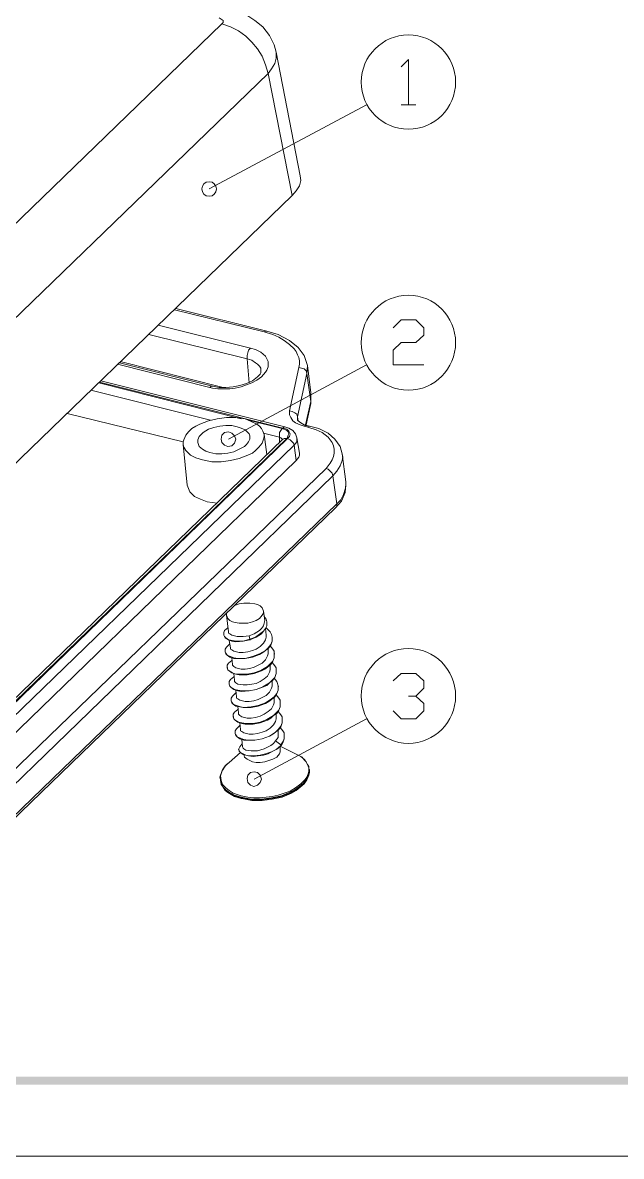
# Model space of a CAD drawing. Header units: millimetres. Extents: x 0 to 282, y 0 to 196.
# Drawn here: x 167.2 to 205.3, y 0 to 72.3 of the extents above; entities that cross this region are included whole.
import ezdxf

# ---------------------------------------------------------------- set-up
doc = ezdxf.new("R2010")
doc.units = ezdxf.units.MM

msp = doc.modelspace()

# ---------------------------------------------------------------- hatches: boundary and pattern name
h = msp.add_hatch(color=0)
h.dxf.hatch_style = 2
h.paths.add_polyline_path([(277.071561, 4.572), (276.563561, 5.08), (4.826, 4.572)])
h = msp.add_hatch(color=0)
h.dxf.hatch_style = 2
h.paths.add_polyline_path([(276.563561, 5.08), (4.826, 4.572), (4.826, 5.08)])

# ---------------------------------------------------------------- linework, layer by layer
at = {"color": 0, "lineweight": 0}
msp.add_lwpolyline([(0, 0), (281.643667, 0), (281.643667, 195.707), (0, 195.707)], close=True, dxfattribs=at)
for points in [[(179.874227, 72.220561), (179.958894, 72.305227), (179.958894, 72.389894), (179.958894, 72.432227), (179.831894, 72.516894), (179.704894, 72.601561)], [(183.345561, 70.400228), (183.218561, 70.865894), (182.922227, 71.458561), (182.498894, 72.008894), (181.990894, 72.432227), (181.398227, 72.813227), (180.805561, 72.982561)], [(157.014227, 50.080227), (179.874227, 72.220561)], [(179.874227, 72.220561), (180.424561, 72.008894), (180.932561, 71.754894), (181.398227, 71.416227), (181.779227, 71.035227), (182.160227, 70.611894), (182.456561, 70.146227), (182.668227, 69.595894), (182.837561, 69.045561)], [(182.837561, 69.045561), (183.049228, 69.341894), (183.260894, 69.680561), (183.345561, 70.019227), (183.345561, 70.188561), (183.345561, 70.400228)], [(183.345561, 70.400228), (184.869561, 62.526227)], [(159.935227, 46.905227), (182.837561, 69.045561)], [(182.837561, 69.045561), (184.361561, 61.256227)], [(184.361561, 61.256227), (184.615561, 61.552561), (184.827227, 61.891227), (184.911894, 62.229894), (184.869561, 62.526227)], [(161.035894, 38.692561), (184.361561, 61.256227)], [(182.583561, 52.577894), (176.868561, 53.974894)], [(182.752894, 52.620227), (176.953228, 54.059561)], [(175.810228, 53.001227), (181.694561, 51.519561)], [(175.217561, 52.408561), (181.482894, 50.842227)], [(182.583561, 52.577894), (182.668227, 52.620227), (182.752894, 52.620227)], [(182.710561, 52.535561), (182.583561, 52.577894)], [(184.784894, 50.291894), (184.827227, 50.503561), (184.827227, 50.715227), (184.784894, 50.926894), (184.700227, 51.096227), (184.615561, 51.307894), (184.488561, 51.477227), (184.192228, 51.773561), (183.853561, 52.027561), (183.514894, 52.239227), (183.133894, 52.408561), (182.710561, 52.535561)], [(185.335228, 50.418894), (185.123561, 51.053894), (184.742561, 51.561894), (184.192228, 52.027561), (183.472561, 52.408561), (182.752894, 52.620227)], [(181.694561, 51.519561), (182.033227, 51.434894), (182.371894, 51.265561), (182.668227, 51.011561), (182.752894, 50.842227), (182.837561, 50.672894), (182.837561, 50.503561), (182.837561, 50.334227), (182.752894, 50.122561), (182.668227, 49.995561), (182.414227, 49.699227), (182.117894, 49.487561), (181.779227, 49.318228), (181.440561, 49.191227), (181.101894, 49.064227), (180.720894, 48.979561), (180.382227, 48.937227), (180.001228, 48.937227), (179.620227, 48.937227), (179.281561, 48.979561)], [(181.694561, 51.519561), (181.567561, 51.392561), (181.525227, 51.223227), (181.482894, 51.053894), (181.482894, 50.842227)], [(179.958894, 49.021894), (173.397227, 50.672894)], [(181.482894, 50.842227), (181.779227, 50.757561), (182.033227, 50.588227), (182.160227, 50.503561), (182.287228, 50.376561), (182.371894, 50.249561), (182.371894, 50.080227)], [(181.482894, 50.842227), (181.609894, 49.318228)], [(179.112227, 49.021894), (173.227894, 50.503561)], [(179.281561, 49.106561), (173.354894, 50.588227)], [(179.281561, 49.106561), (179.704894, 49.021894), (180.128228, 49.021894), (180.593894, 49.064227), (181.017227, 49.148894), (181.440561, 49.275894), (181.821561, 49.445228), (182.160227, 49.699227), (182.329561, 49.868561), (182.371894, 49.953227), (182.371894, 50.080227)], [(184.192228, 47.540228), (184.784894, 50.291894)], [(184.700227, 47.159227), (185.292894, 49.910894)], [(184.784894, 50.291894), (184.954227, 50.249561), (185.123561, 50.207227), (185.250561, 50.080227), (185.292894, 49.910894)], [(185.292894, 49.910894), (185.335228, 50.418894)], [(185.292894, 49.910894), (185.546894, 48.132894)], [(185.335228, 50.418894), (185.546894, 48.683228)], [(172.042561, 49.318228), (181.101894, 47.032228)], [(183.768894, 46.439561), (172.084894, 49.360561)], [(183.895894, 46.524227), (172.169561, 49.445228)], [(171.534561, 48.852561), (179.154561, 46.947561)], [(179.112227, 49.021894), (179.196894, 49.106561), (179.281561, 49.106561)], [(179.112227, 49.021894), (179.281561, 48.979561)], [(185.546894, 48.005894), (185.546894, 48.344561), (185.546894, 48.683228)], [(185.546894, 48.683228), (185.546894, 48.132894)], [(185.546894, 48.132894), (185.208227, 46.651227)], [(185.546894, 48.005894), (185.250561, 46.651227)], [(185.546894, 48.005894), (185.546894, 48.132894)], [(177.418894, 45.550561), (170.010561, 47.370894)], [(181.355894, 47.032228), (180.763227, 47.116894), (180.170561, 47.116894), (179.577894, 47.032228), (179.027561, 46.905227), (178.477227, 46.693561), (178.223227, 46.566561), (177.969227, 46.397228), (177.757561, 46.185561), (177.588227, 45.973894), (177.461227, 45.677561), (177.418894, 45.550561), (177.418894, 45.381227)], [(182.583561, 46.016227), (182.498894, 46.227894), (182.414227, 46.397228), (182.287228, 46.566561), (182.117894, 46.693561), (181.736894, 46.862894), (181.355894, 47.032228)], [(184.192228, 47.540228), (184.361561, 47.497894), (184.530894, 47.413227), (184.657894, 47.328561), (184.700227, 47.159227)], [(184.573227, 46.778227), (184.403894, 46.905227), (184.276894, 47.116894), (184.192228, 47.286227), (184.192228, 47.540228)], [(184.700227, 47.159227), (184.742561, 46.905227)], [(184.700227, 46.989894), (184.700227, 47.159227)], [(184.700227, 46.989894), (184.742561, 46.989894)], [(185.123561, 46.651227), (184.911894, 46.778227), (184.742561, 46.905227), (184.700227, 46.947561), (184.700227, 46.989894)], [(180.847894, 46.524227), (180.509227, 46.608894), (180.128228, 46.608894), (179.747227, 46.566561), (179.366227, 46.481894), (179.027561, 46.354894), (178.688894, 46.143227), (178.561894, 46.016227), (178.434894, 45.889227), (178.350227, 45.677561), (178.350227, 45.508228)], [(181.652227, 45.931561), (181.609894, 46.058561), (181.525227, 46.143227), (181.355894, 46.312561), (181.101894, 46.439561), (180.847894, 46.524227)], [(181.567561, 46.947561), (183.726561, 46.397228)], [(183.726561, 46.397228), (183.641894, 46.270228), (183.557227, 46.143227), (183.557227, 46.016227), (183.557227, 45.846894)], [(183.726561, 46.397228), (183.938227, 46.312561), (184.022894, 46.270228), (184.107561, 46.185561), (184.149894, 46.058561), (184.107561, 45.973894), (184.065227, 45.846894), (184.022894, 45.762227)], [(183.768894, 46.439561), (183.811227, 46.481894), (183.895894, 46.524227)], [(184.022894, 46.354894), (183.768894, 46.439561)], [(184.827227, 44.830894), (184.657894, 45.804561), (184.573227, 46.058561), (184.403894, 46.270228), (184.149894, 46.439561), (183.895894, 46.524227)], [(184.065227, 45.762227), (184.192228, 45.889227), (184.234561, 46.058561), (184.149894, 46.227894), (184.022894, 46.354894)], [(185.123561, 46.566561), (184.869561, 46.651227), (184.573227, 46.778227)], [(185.292894, 46.608894), (185.123561, 46.651227)], [(185.123561, 46.566561), (185.208227, 46.608894), (185.292894, 46.608894)], [(185.292894, 46.524227), (185.123561, 46.566561)], [(185.462228, 46.566561), (185.292894, 46.608894)], [(185.462228, 46.566561), (185.419894, 46.566561), (185.335228, 46.524227), (185.292894, 46.524227)], [(185.419894, 46.481894), (185.292894, 46.524227)], [(186.520561, 43.857227), (186.774561, 44.195894), (186.901561, 44.407561), (186.986227, 44.619227), (187.028561, 44.830894), (187.028561, 45.084894), (186.986227, 45.296561), (186.901561, 45.508228), (186.774561, 45.677561), (186.647561, 45.846894), (186.266561, 46.143227), (185.885561, 46.312561), (185.419894, 46.481894)], [(187.536561, 44.788561), (187.409561, 45.254228), (187.070894, 45.719894), (186.647561, 46.100894), (186.054894, 46.397228), (185.462228, 46.566561)], [(183.768894, 45.719894), (160.443227, 23.156333)], [(184.022894, 45.762227), (160.697228, 23.198667)], [(160.781894, 23.198667), (184.065227, 45.762227)], [(178.350227, 45.508228), (178.392561, 45.381227), (178.434894, 45.254228), (178.646561, 45.084894), (178.858228, 44.957894), (179.112227, 44.873227), (179.493227, 44.788561), (179.874227, 44.788561), (180.255227, 44.830894), (180.636227, 44.915561), (180.974894, 45.084894), (181.313561, 45.254228), (181.440561, 45.381227), (181.567561, 45.550561), (181.652227, 45.719894), (181.652227, 45.931561)], [(178.646561, 44.407561), (179.239227, 44.280561), (179.831894, 44.280561), (180.424561, 44.365228), (180.974894, 44.492227), (181.525227, 44.703894), (181.821561, 44.830894), (182.033227, 45.000227), (182.244894, 45.211894), (182.456561, 45.465894), (182.541227, 45.719894), (182.583561, 45.889227), (182.583561, 46.016227)], [(182.541227, 46.100894), (183.557227, 45.846894)], [(182.752894, 44.746227), (182.583561, 46.016227)], [(183.557227, 45.846894), (183.641894, 45.804561), (183.726561, 45.719894)], [(183.557227, 45.846894), (183.557227, 45.550561)], [(183.768894, 45.719894), (183.726561, 45.719894)], [(184.022894, 45.762227), (183.853561, 45.762227), (183.768894, 45.719894)], [(183.768894, 45.719894), (183.811227, 45.719894)], [(184.065227, 45.762227), (184.234561, 45.677561), (184.319228, 45.592894), (184.446227, 45.465894), (184.488561, 45.338894)], [(184.488561, 45.338894), (184.657894, 45.550561), (184.657894, 45.677561), (184.657894, 45.804561)], [(161.162894, 22.775333), (184.488561, 45.338894)], [(177.418894, 45.381227), (177.461227, 45.211894), (177.588227, 45.000227), (177.715228, 44.873227), (177.884561, 44.703894), (178.223227, 44.534561), (178.646561, 44.407561)], [(177.672894, 42.798894), (177.418894, 45.381227)], [(184.615561, 44.365228), (184.488561, 45.338894)], [(184.827227, 44.830894), (184.827227, 44.703894), (184.784894, 44.576894), (184.615561, 44.365228)], [(184.615561, 44.365228), (161.332227, 21.801667)], [(186.943894, 43.391561), (187.197894, 43.687894), (187.409561, 44.026561), (187.536561, 44.365228), (187.578894, 44.576894), (187.536561, 44.788561)], [(187.536561, 44.788561), (187.790561, 43.010561)], [(163.194894, 21.336), (186.520561, 43.857227)], [(163.660561, 20.828), (186.943894, 43.391561)], [(186.520561, 43.857227), (186.647561, 43.814894), (186.774561, 43.687894), (186.901561, 43.560894), (186.943894, 43.391561)], [(187.197894, 41.613561), (186.943894, 43.391561)], [(177.672894, 42.798894), (177.757561, 42.587227), (177.842228, 42.375561), (177.969227, 42.248561), (178.138561, 42.079228), (178.519561, 41.909894), (178.942894, 41.740561)], [(187.113227, 41.359561), (187.494227, 41.782894), (187.748227, 42.333228), (187.790561, 42.883561), (187.790561, 43.010561)], [(187.790561, 42.925894), (187.790561, 42.714227), (187.748227, 42.544894), (187.621227, 42.206227), (187.451894, 41.867561), (187.197894, 41.613561)], [(187.790561, 42.925894), (187.790561, 43.010561)], [(187.113227, 41.359561), (163.787561, 18.796)], [(187.197894, 41.613561), (163.872227, 19.05)], [(178.942894, 41.740561), (179.577894, 41.655894)], [(187.113227, 41.359561), (187.197894, 41.444227), (187.197894, 41.613561)], [(180.636227, 35.094227), (180.974894, 35.221227), (181.271227, 35.263561), (181.652227, 35.263561), (181.990894, 35.221227)], [(180.720894, 34.035894), (180.974894, 33.993561), (181.271227, 33.993561), (181.525227, 33.993561), (181.821561, 34.078227), (182.075561, 34.162894), (182.287228, 34.289894), (182.456561, 34.501561), (182.541227, 34.628561), (182.541227, 34.755561)], [(182.541227, 34.755561), (182.456561, 34.967227), (182.329561, 35.094227), (182.160227, 35.178894), (181.990894, 35.221227)], [(182.625894, 34.162894), (182.541227, 34.755561)], [(180.001228, 33.231561), (180.043561, 33.146894), (180.128228, 33.062227), (180.297561, 32.935227), (180.551561, 32.892894), (180.763227, 32.850561), (181.228894, 32.850561), (181.652227, 32.977561), (182.033227, 33.104561), (182.371894, 33.358561), (182.541227, 33.485561), (182.668227, 33.654894), (182.752894, 33.824227), (182.752894, 34.035894)], [(180.170561, 34.501561), (180.170561, 34.628561)], [(180.720894, 34.035894), (180.551561, 34.078227), (180.382227, 34.162894), (180.255227, 34.289894), (180.170561, 34.501561)], [(180.297561, 33.443228), (180.170561, 34.501561)], [(182.625894, 34.162894), (182.583561, 33.993561), (182.541227, 33.824227), (182.414227, 33.654894), (182.287228, 33.527894), (181.948561, 33.316227), (181.609894, 33.189227)], [(181.652227, 32.935227), (182.075561, 33.104561), (182.414227, 33.316227), (182.541227, 33.485561), (182.668227, 33.654894), (182.752894, 33.824227), (182.752894, 34.035894)], [(182.752894, 34.078227), (182.710561, 34.247561), (182.583561, 34.416894)], [(182.752894, 34.035894), (182.752894, 34.078227)], [(180.255227, 33.697227), (180.043561, 33.527894), (180.001228, 33.400894), (180.001228, 33.273894)], [(180.001228, 33.273894), (180.001228, 33.231561)], [(180.847894, 33.146894), (180.509227, 33.231561), (180.382227, 33.316227), (180.297561, 33.358561), (180.297561, 33.443228)], [(182.710561, 33.231561), (182.668227, 33.654894)], [(183.091561, 33.104561), (183.049228, 33.273894), (182.964561, 33.443228), (182.837561, 33.570228), (182.710561, 33.697227)], [(180.001228, 33.231561), (180.043561, 33.146894), (180.085894, 33.062227), (180.297561, 32.935227), (180.509227, 32.850561), (180.763227, 32.808227), (181.228894, 32.850561), (181.652227, 32.935227)], [(180.085894, 32.173227), (180.128228, 32.046227), (180.212894, 31.961561), (180.424561, 31.876894), (180.636227, 31.792227), (180.890227, 31.749894), (181.355894, 31.749894), (181.821561, 31.876894), (182.287228, 32.046227), (182.668227, 32.257894), (182.837561, 32.427228), (183.006894, 32.638894), (183.091561, 32.850561), (183.091561, 33.062227)], [(180.085894, 32.173227), (180.128228, 32.088561), (180.212894, 31.961561), (180.382227, 31.834561), (180.636227, 31.749894), (180.847894, 31.749894), (181.355894, 31.749894), (181.821561, 31.834561), (182.287228, 32.003894), (182.498894, 32.130894), (182.668227, 32.257894), (182.879894, 32.427228), (183.006894, 32.596561), (183.091561, 32.850561), (183.091561, 33.062227)], [(180.382227, 32.681227), (180.170561, 32.469561), (180.085894, 32.342561), (180.085894, 32.215561)], [(180.424561, 32.427228), (180.339894, 32.892894)], [(181.609894, 33.189227), (181.228894, 33.146894), (180.847894, 33.146894)], [(180.974894, 32.130894), (181.228894, 32.130894), (181.525227, 32.173227), (181.821561, 32.257894), (182.075561, 32.342561), (182.329561, 32.511894), (182.541227, 32.723561), (182.668227, 32.935227), (182.710561, 33.104561), (182.710561, 33.231561)], [(181.652227, 32.935227), (181.652227, 32.977561), (181.609894, 33.189227)], [(181.652227, 32.977561), (181.694561, 32.977561)], [(181.652227, 32.935227), (181.694561, 32.935227)], [(183.218561, 32.046227), (183.218561, 32.215561), (183.133894, 32.342561), (182.964561, 32.554227)], [(183.091561, 33.062227), (183.091561, 33.104561)], [(180.085894, 32.215561), (180.085894, 32.173227)], [(180.212894, 31.157228), (180.255227, 31.030227), (180.339894, 30.945561), (180.551561, 30.818561), (180.763227, 30.733894), (181.017227, 30.733894), (181.482894, 30.733894), (181.948561, 30.818561), (182.371894, 30.987894), (182.795227, 31.241894), (182.964561, 31.411227), (183.133894, 31.580561), (183.218561, 31.792227), (183.218561, 32.046227)], [(180.212894, 31.157228), (180.255227, 31.030227), (180.339894, 30.945561), (180.509227, 30.818561), (180.763227, 30.733894), (180.974894, 30.691561), (181.482894, 30.691561), (181.948561, 30.776227), (182.414227, 30.945561), (182.625894, 31.072561), (182.795227, 31.199561), (183.006894, 31.368894), (183.133894, 31.580561), (183.218561, 31.792227), (183.218561, 32.046227)], [(180.974894, 32.130894), (180.636227, 32.215561), (180.509227, 32.300228), (180.424561, 32.342561), (180.424561, 32.427228)], [(182.837561, 32.215561), (182.837561, 32.046227), (182.795227, 31.919227), (182.668227, 31.665228), (182.456561, 31.453561), (182.202561, 31.326561), (181.948561, 31.199561), (181.652227, 31.114894), (181.355894, 31.072561), (181.101894, 31.072561)], [(182.837561, 32.215561), (182.837561, 32.384894)], [(183.218561, 32.046227), (183.260894, 32.046227)], [(180.509227, 31.622894), (180.297561, 31.453561), (180.212894, 31.326561), (180.212894, 31.157228)], [(180.212894, 31.157228), (180.255227, 31.157228)], [(180.551561, 31.368894), (180.509227, 31.792227)], [(180.551561, 31.368894), (180.551561, 31.326561), (180.636227, 31.241894), (180.763227, 31.157228), (181.101894, 31.072561)], [(181.228894, 30.056561), (181.482894, 30.056561), (181.779227, 30.098894), (182.075561, 30.141227), (182.329561, 30.268227), (182.583561, 30.437561), (182.795227, 30.606894), (182.922227, 30.860894), (182.964561, 31.030227), (182.964561, 31.157228)], [(182.964561, 31.157228), (182.964561, 31.326561)], [(183.345561, 31.030227), (183.345561, 31.157228), (183.260894, 31.284227), (183.091561, 31.495894)], [(180.339894, 30.098894), (180.382227, 29.971894), (180.466894, 29.887227), (180.678561, 29.760227), (180.890227, 29.717894), (181.144228, 29.675561), (181.609894, 29.675561), (182.075561, 29.760227), (182.498894, 29.929561), (182.922227, 30.183561), (183.091561, 30.352894), (183.260894, 30.522228), (183.345561, 30.776227), (183.345561, 30.987894)], [(180.339894, 30.098894), (180.382227, 29.971894), (180.466894, 29.887227), (180.636227, 29.760227), (180.890227, 29.675561), (181.101894, 29.633227), (181.609894, 29.675561), (182.075561, 29.760227), (182.541227, 29.929561), (182.752894, 30.014228), (182.922227, 30.183561), (183.133894, 30.352894), (183.260894, 30.522228), (183.345561, 30.776227), (183.345561, 30.987894)], [(180.636227, 30.564561), (180.424561, 30.395228), (180.339894, 30.268227), (180.339894, 30.141227)], [(180.678561, 30.352894), (180.636227, 30.776227)], [(183.387894, 30.268227), (183.218561, 30.479894)], [(183.345561, 30.987894), (183.345561, 31.030227)], [(180.339894, 30.141227), (180.339894, 30.098894)], [(180.466894, 29.040561), (180.509227, 28.913561), (180.593894, 28.828894), (180.805561, 28.744227), (181.059561, 28.659561), (181.271227, 28.617227), (181.736894, 28.659561), (182.202561, 28.744227), (182.668227, 28.913561), (183.049228, 29.167561), (183.218561, 29.294561), (183.387894, 29.506227), (183.472561, 29.717894), (183.472561, 29.971894)], [(180.466894, 29.040561), (180.509227, 28.955894), (180.593894, 28.828894), (180.763227, 28.701894), (181.017227, 28.659561), (181.228894, 28.617227), (181.736894, 28.617227), (182.202561, 28.701894), (182.668227, 28.871227), (182.879894, 28.998227), (183.049228, 29.125227), (183.260894, 29.294561), (183.387894, 29.506227), (183.472561, 29.717894), (183.472561, 29.971894)], [(180.678561, 30.352894), (180.678561, 30.268227), (180.763227, 30.183561), (180.890227, 30.098894), (181.228894, 30.056561)], [(180.805561, 29.294561), (180.763227, 29.717894)], [(181.355894, 28.998227), (181.609894, 28.998227), (181.906228, 29.040561), (182.202561, 29.125227), (182.456561, 29.252228), (182.710561, 29.379228), (182.922227, 29.590894), (183.049228, 29.844894), (183.091561, 29.971894), (183.091561, 30.098894)], [(183.091561, 30.098894), (183.091561, 30.310561)], [(183.472561, 29.971894), (183.430227, 30.141227), (183.387894, 30.268227)], [(183.472561, 29.971894), (183.514894, 29.971894)], [(180.763227, 29.548561), (180.551561, 29.336894), (180.466894, 29.209894), (180.466894, 29.082894)], [(180.466894, 29.082894), (180.466894, 29.040561)], [(181.355894, 28.998227), (181.017227, 29.082894), (180.890227, 29.167561), (180.805561, 29.209894), (180.805561, 29.294561)], [(181.482894, 27.939894), (181.736894, 27.939894), (182.033227, 27.982227), (182.329561, 28.066894), (182.583561, 28.193894), (182.837561, 28.363228), (183.049228, 28.532561), (183.176227, 28.786561), (183.218561, 28.913561), (183.218561, 29.082894)], [(183.218561, 29.082894), (183.218561, 29.252228)], [(183.599561, 28.955894), (183.599561, 29.082894), (183.514894, 29.209894), (183.345561, 29.421561)], [(183.599561, 28.913561), (183.599561, 28.955894)], [(180.593894, 28.024561), (180.636227, 27.897561), (180.720894, 27.812894), (180.932561, 27.685894), (181.144228, 27.643561), (181.398227, 27.601227), (181.863894, 27.601227), (182.329561, 27.685894), (182.752894, 27.855227), (183.176227, 28.109228), (183.345561, 28.278561), (183.514894, 28.447894), (183.599561, 28.659561), (183.599561, 28.913561)], [(180.593894, 28.024561), (180.636227, 27.897561), (180.720894, 27.812894), (180.890227, 27.685894), (181.144228, 27.601227), (181.355894, 27.558894), (181.863894, 27.558894), (182.329561, 27.643561), (182.795227, 27.812894), (183.006894, 27.939894), (183.176227, 28.109228), (183.387894, 28.236228), (183.514894, 28.447894), (183.599561, 28.659561), (183.599561, 28.913561)], [(180.890227, 28.490228), (180.678561, 28.320894), (180.593894, 28.193894), (180.593894, 28.024561)], [(180.932561, 28.278561), (180.890227, 28.701894)], [(181.482894, 27.939894), (181.144228, 28.024561), (181.017227, 28.109228), (180.932561, 28.193894), (180.932561, 28.278561)], [(183.345561, 28.024561), (183.345561, 28.236228)], [(183.726561, 27.897561), (183.726561, 28.024561), (183.641894, 28.151561), (183.472561, 28.363228)], [(180.593894, 28.024561), (180.636227, 28.024561)], [(180.720894, 26.966228), (180.763227, 26.881561), (180.847894, 26.754561), (181.059561, 26.669894), (181.271227, 26.585227), (181.525227, 26.542894), (181.990894, 26.542894), (182.456561, 26.627561), (182.922227, 26.796894), (183.303227, 27.050894), (183.472561, 27.220227), (183.641894, 27.431894), (183.726561, 27.643561), (183.726561, 27.855227)], [(180.720894, 26.966228), (180.763227, 26.839227), (180.847894, 26.754561), (181.017227, 26.627561), (181.271227, 26.542894), (181.482894, 26.542894), (181.990894, 26.542894), (182.456561, 26.627561), (182.922227, 26.796894), (183.133894, 26.923894), (183.303227, 27.050894), (183.514894, 27.220227), (183.641894, 27.389561), (183.726561, 27.643561), (183.726561, 27.855227)], [(181.017227, 27.474227), (180.805561, 27.262561), (180.720894, 27.135561), (180.720894, 27.008561)], [(181.059561, 27.220227), (181.017227, 27.643561)], [(183.345561, 28.024561), (183.345561, 27.897561), (183.303227, 27.728227), (183.176227, 27.516561), (182.964561, 27.304894), (182.710561, 27.135561), (182.456561, 27.050894), (182.160227, 26.966228), (181.863894, 26.923894), (181.609894, 26.923894)], [(183.726561, 27.855227), (183.726561, 27.897561)], [(180.720894, 27.008561), (180.720894, 26.966228)], [(181.609894, 26.923894), (181.271227, 27.008561), (181.144228, 27.093228), (181.059561, 27.135561), (181.059561, 27.220227)], [(183.472561, 26.966228), (183.472561, 26.839227), (183.472561, 26.712227), (183.303227, 26.500561)], [(183.472561, 26.966228), (183.472561, 27.177894)], [(183.853561, 26.839227), (183.853561, 27.008561), (183.768894, 27.135561), (183.599561, 27.347228)], [(183.641894, 26.246561), (183.811227, 26.500561), (183.853561, 26.627561), (183.853561, 26.796894)], [(183.684227, 26.204228), (183.768894, 26.373561), (183.811227, 26.500561), (183.853561, 26.669894), (183.853561, 26.839227)], [(183.853561, 26.796894), (183.853561, 26.839227)], [(181.144228, 26.288894), (181.017227, 26.119561), (180.974894, 26.034894), (180.932561, 25.950228)], [(180.974894, 25.907894), (180.974894, 25.823228), (181.059561, 25.738561), (181.228894, 25.653894), (181.398227, 25.569227), (181.567561, 25.526894), (181.948561, 25.526894), (182.329561, 25.569227), (182.668227, 25.653894), (183.049228, 25.780894), (183.345561, 25.950228), (183.641894, 26.204228)], [(181.186561, 26.119561), (181.144228, 26.585227)], [(181.736894, 25.865561), (181.398227, 25.907894), (181.271227, 25.992561), (181.228894, 26.034894), (181.186561, 26.119561)], [(181.228894, 25.611561), (181.567561, 25.526894), (181.863894, 25.484561), (182.202561, 25.526894), (182.541227, 25.569227), (182.837561, 25.653894), (183.133894, 25.823228), (183.430227, 25.992561), (183.641894, 26.204228)], [(183.303227, 26.500561), (183.176227, 26.331227), (183.006894, 26.204228), (182.583561, 25.992561), (182.160227, 25.865561), (181.736894, 25.865561)], [(183.303227, 26.500561), (183.641894, 26.246561)], [(184.657894, 25.611561), (183.599561, 26.161894)], [(183.599561, 25.907894), (183.599561, 26.119561)], [(183.684227, 26.204228), (183.641894, 26.204228), (183.641894, 26.246561)], [(183.641894, 26.246561), (183.641894, 26.204228)], [(180.339894, 25.103561), (181.059561, 25.738561)], [(180.932561, 25.950228), (180.974894, 25.907894)], [(180.974894, 25.907894), (180.974894, 25.823228), (181.059561, 25.738561), (181.228894, 25.611561)], [(184.657894, 25.611561), (184.996561, 25.442227), (185.123561, 25.272894), (185.250561, 25.145894), (185.335228, 24.976561), (185.419894, 24.765), (185.419894, 24.553333), (185.377561, 24.384), (185.292894, 24.172333), (185.165894, 24.003), (184.911894, 23.749), (184.573227, 23.495), (184.234561, 23.283333), (183.853561, 23.156333), (183.472561, 23.029333), (183.091561, 22.944667), (182.710561, 22.902333), (182.287228, 22.86), (181.906228, 22.86), (181.525227, 22.902333), (181.101894, 22.987)], [(181.821561, 25.145894), (181.652227, 25.230561), (181.482894, 25.315228), (181.313561, 25.442227), (181.271227, 25.611561)], [(181.821561, 25.145894), (182.075561, 25.103561), (182.329561, 25.103561), (182.625894, 25.145894), (182.879894, 25.230561), (183.133894, 25.315228), (183.387894, 25.442227), (183.557227, 25.653894), (183.599561, 25.780894), (183.599561, 25.907894)], [(185.419894, 24.680333), (185.419894, 24.849667), (185.335228, 24.976561), (185.165894, 25.272894), (184.911894, 25.484561), (184.657894, 25.611561)], [(180.339894, 25.103561), (180.085894, 24.891894), (179.916561, 24.638), (179.789561, 24.299333), (179.747227, 24.172333), (179.789561, 24.003)], [(179.874227, 24.553333), (180.001228, 24.722667)], [(180.043561, 24.807333), (180.001228, 24.722667)], [(180.339894, 25.103561), (180.170561, 24.976561), (180.043561, 24.807333)], [(185.462228, 24.638), (185.462228, 24.468667), (185.419894, 24.299333), (185.292894, 24.003), (185.081227, 23.749), (184.869561, 23.537333), (184.573227, 23.368), (184.319228, 23.198667), (183.684227, 22.944667), (183.049228, 22.817667), (182.414227, 22.733), (181.779227, 22.733), (181.101894, 22.86)], [(185.462228, 24.638), (185.419894, 24.468667), (185.419894, 24.299333), (185.250561, 24.045333), (185.081227, 23.791333), (184.827227, 23.579667), (184.530894, 23.368), (184.276894, 23.241), (183.684227, 22.987), (183.049228, 22.86), (182.414227, 22.775333), (181.736894, 22.775333), (181.101894, 22.902333)], [(181.144228, 22.817667), (181.779227, 22.690667), (182.456561, 22.690667), (183.091561, 22.775333), (183.726561, 22.902333), (184.319228, 23.156333), (184.615561, 23.325667), (184.869561, 23.537333), (185.123561, 23.749), (185.292894, 24.003), (185.419894, 24.299333), (185.462228, 24.468667), (185.462228, 24.638)], [(185.462228, 24.638), (185.419894, 24.680333)], [(185.462228, 24.638), (185.419894, 24.680333)], [(181.101894, 22.987), (180.847894, 23.071667), (180.593894, 23.156333), (180.339894, 23.325667), (180.128228, 23.495), (179.916561, 23.706667), (179.831894, 23.960667), (179.789561, 24.257), (179.874227, 24.511)], [(179.789561, 24.003), (179.789561, 23.960667)], [(179.789561, 23.960667), (179.789561, 24.003)], [(181.101894, 22.86), (180.678561, 22.987), (180.297561, 23.198667), (180.085894, 23.368), (179.958894, 23.537333), (179.831894, 23.706667), (179.789561, 23.960667)], [(181.101894, 22.902333), (180.678561, 23.029333), (180.297561, 23.241), (180.128228, 23.368), (179.958894, 23.537333), (179.831894, 23.749), (179.789561, 23.960667)], [(179.789561, 23.960667), (179.831894, 23.706667), (179.958894, 23.537333), (180.085894, 23.325667), (180.255227, 23.198667), (180.678561, 22.944667), (181.101894, 22.817667)], [(179.874227, 24.553333), (179.874227, 24.511)], [(181.101894, 22.817667), (181.144228, 22.817667)]]:
    msp.add_lwpolyline(points, dxfattribs=at)
at = {"color": 6, "lineweight": 0}
for points in [[(191.304227, 69.468894), (191.769894, 69.934561), (191.769894, 67.055894)], [(191.304227, 67.055894), (192.235561, 67.055894)], [(190.796227, 52.831894), (191.304227, 53.339894), (192.235561, 53.339894), (192.743561, 52.831894), (192.743561, 52.366228), (192.235561, 51.900561), (191.304227, 51.900561), (190.796227, 51.392561), (190.796227, 50.461228), (192.743561, 50.461228)], [(190.796227, 30.310561), (191.304227, 30.776227), (192.235561, 30.776227), (192.743561, 30.310561), (192.743561, 29.844894), (192.235561, 29.336894), (191.769894, 29.336894)], [(192.235561, 29.336894), (192.743561, 28.871227), (192.743561, 28.405561), (192.235561, 27.897561), (191.304227, 27.897561), (190.796227, 28.405561)]]:
    msp.add_lwpolyline(points, dxfattribs=at)
at = {"color": 4, "lineweight": 0}
for points in [[(179.069894, 61.679561), (189.102894, 67.055894)], [(180.297561, 45.719894), (189.102894, 50.461228)], [(181.948561, 24.045333), (189.102894, 27.897561)]]:
    msp.add_lwpolyline(points, dxfattribs=at)
for points in [[(179.874227, 45.508228), (180.043561, 45.338894), (180.255227, 45.254228), (180.509227, 45.296561), (180.678561, 45.465894), (180.763227, 45.719894), (180.678561, 45.931561), (180.509227, 46.100894), (180.297561, 46.185561), (180.043561, 46.143227), (179.874227, 45.973894), (179.831894, 45.719894)], [(181.525227, 23.833667), (181.694561, 23.664333), (181.906228, 23.579667), (182.160227, 23.664333), (182.329561, 23.833667), (182.414227, 24.045333), (182.329561, 24.299333), (182.160227, 24.468667), (181.948561, 24.511), (181.694561, 24.468667), (181.525227, 24.299333), (181.482894, 24.087667)]]:
    msp.add_lwpolyline(points, close=True, dxfattribs=at)
for centre, radius in [((191.769894, 68.495227), 3.005667), ((179.069894, 61.679561), 0.465667)]:
    msp.add_circle(centre, radius, dxfattribs=at)
for centre in [(191.769894, 51.879394), (191.769894, 29.358061)]:
    msp.add_ellipse(centre, major_axis=(0, 3.026833), ratio=0.993007, start_param=0, end_param=6.283185, dxfattribs=at)

doc.saveas('drawing.dxf')
